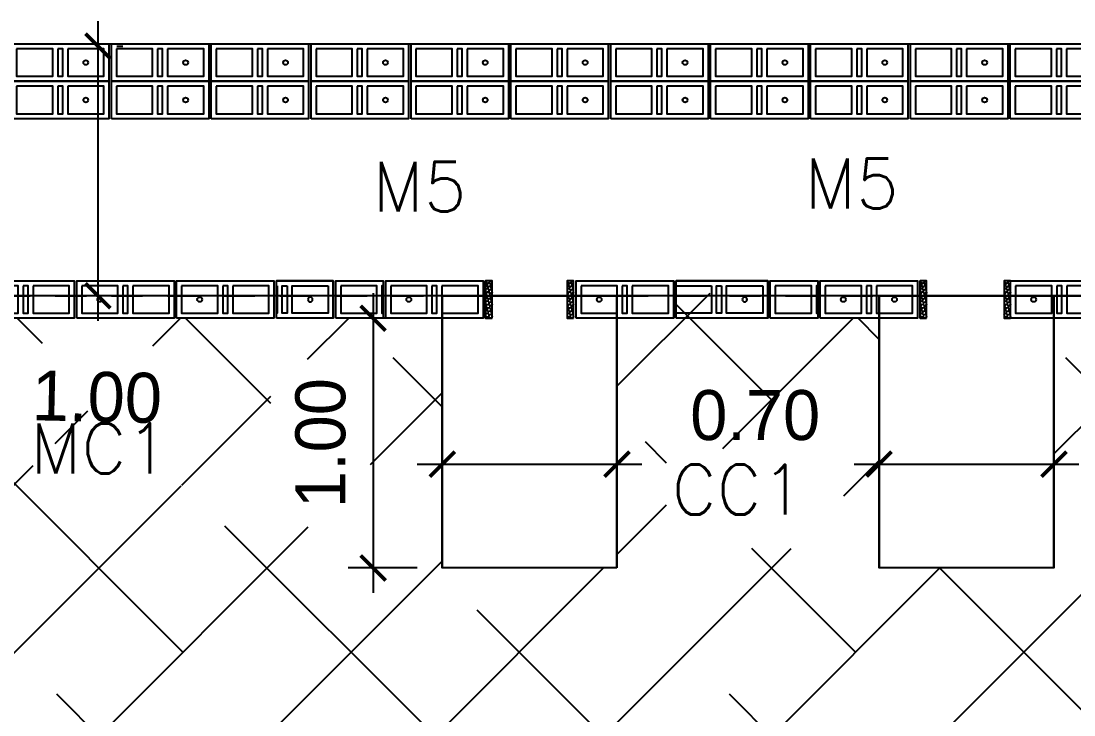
# Model space of a CAD drawing. Header units: metres. Extents: x -33.7 to 12.8, y -17.6 to 9.1.
# Drawn here: x -6.373 to -2.156, y 6.148 to 8.926 of the extents above; entities that cross this region are included whole.
import ezdxf
from ezdxf.enums import TextEntityAlignment as Align
from ezdxf.xclip import XClip

# ---------------------------------------------------------------- set-up
doc = ezdxf.new("R2010")
doc.units = ezdxf.units.M
doc.header["$XCLIPFRAME"] = 2
doc.linetypes.add('HIDDEN', pattern=[0.375, 0.25, -0.125])
for name, color, linetype in [('block 008', 8, 'Continuous'), ('BLOCK251', 1, 'Continuous'), ('CIMIENTO 004', 4, 'Continuous'), ('COTAS', 1, 'Continuous'), ('CUANT-CC1-NETO', 30, 'Continuous'), ('CUANT-MC1-NETO', 1, 'Continuous'), ('hatch', 8, 'Continuous'), ('S-contrapiso 001', 1, 'Continuous'), ('S-cotas 001', 1, 'Continuous'), ('S-text 003', 3, 'Continuous'), ('TEX5', 4, 'Continuous')]:
    doc.layers.add(name, color=color, linetype=linetype)
doc.styles.add('ROMANS', font='romans')
doc.styles.add('ROTULOS', font='GOTHIC.TTF')
doc.dimstyles.new('DIM_100_2', dxfattribs={"dimtxt": 0.2, "dimasz": 0.1, "dimexe": 0.1, "dimexo": 0.1, "dimgap": 0.15, "dimtad": 1, "dimtxsty": 'ROTULOS', "dimblk": 'ARCHTICK', "dimcen": 0.1, "dimdle": 0.1, "dimclrd": 256, "dimclre": 256, "dimclrt": 1, "dimaunit": 1, "dimadec": 3, "dimazin": 3, "dimtfac": 1, "dimtix": 1, "dimtmove": 2, "dimatfit": 0, "dimldrblk": 'FLECHA', "dimfxl": 0.25, "dimtvp": 1, "dimlwd": -1, "dimlwe": -1})

# ---------------------------------------------------------------- blocks, each defined once
blk = doc.blocks.new('*U228')
for points in [[(-0.075, 0.4), (0.075, 0.4), (0.075, 0.01), (-0.075, 0.01)], [(0.055, 0.38), (-0.055, 0.38), (-0.055, 0.235), (0.055, 0.235)], [(0.055, 0.215), (-0.055, 0.215), (-0.055, 0.195), (0.055, 0.195)], [(0.055, 0.175), (-0.055, 0.175), (-0.055, 0.03), (0.055, 0.03)]]:
    blk.add_lwpolyline(points, close=True)
at = {"color": 251}
blk.add_lwpolyline([(-0.075, 0), (0.075, 0)], dxfattribs=at)
at = {"color": 3}
blk.add_circle((0, 0.1025), 0.00953, dxfattribs=at)
blk = doc.blocks.new('*U229')
for points in [[(-0.075, 0.4), (0.075, 0.4), (0.075, 0.01), (-0.075, 0.01)], [(0.055, 0.38), (-0.055, 0.38), (-0.055, 0.235), (0.055, 0.235)], [(0.055, 0.215), (-0.055, 0.215), (-0.055, 0.195), (0.055, 0.195)], [(0.055, 0.175), (-0.055, 0.175), (-0.055, 0.03), (0.055, 0.03)]]:
    blk.add_lwpolyline(points, close=True)
at = {"color": 251}
blk.add_lwpolyline([(-0.075, 0), (0.075, 0)], dxfattribs=at)
at = {"color": 3}
blk.add_circle((0, 0.1025), 0.00953, dxfattribs=at)
blk = doc.blocks.new('*U230')
for points in [[(-0.075, 0.4), (0.075, 0.4), (0.075, 0.01), (-0.075, 0.01)], [(0.055, 0.38), (-0.055, 0.38), (-0.055, 0.235), (0.055, 0.235)], [(0.055, 0.215), (-0.055, 0.215), (-0.055, 0.195), (0.055, 0.195)], [(0.055, 0.175), (-0.055, 0.175), (-0.055, 0.03), (0.055, 0.03)]]:
    blk.add_lwpolyline(points, close=True)
at = {"color": 251}
blk.add_lwpolyline([(-0.075, 0), (0.075, 0)], dxfattribs=at)
at = {"color": 3}
blk.add_circle((0, 0.1025), 0.00953, dxfattribs=at)
blk = doc.blocks.new('*U231')
for points in [[(-0.075, 0.4), (0.075, 0.4), (0.075, 0.01), (-0.075, 0.01)], [(0.055, 0.38), (-0.055, 0.38), (-0.055, 0.235), (0.055, 0.235)], [(0.055, 0.215), (-0.055, 0.215), (-0.055, 0.195), (0.055, 0.195)], [(0.055, 0.175), (-0.055, 0.175), (-0.055, 0.03), (0.055, 0.03)]]:
    blk.add_lwpolyline(points, close=True)
at = {"color": 251}
blk.add_lwpolyline([(-0.075, 0), (0.075, 0)], dxfattribs=at)
at = {"color": 3}
blk.add_circle((0, 0.1025), 0.00953, dxfattribs=at)
blk = doc.blocks.new('*U232')
for points in [[(-0.075, 0.4), (0.075, 0.4), (0.075, 0.01), (-0.075, 0.01)], [(0.055, 0.38), (-0.055, 0.38), (-0.055, 0.235), (0.055, 0.235)], [(0.055, 0.215), (-0.055, 0.215), (-0.055, 0.195), (0.055, 0.195)], [(0.055, 0.175), (-0.055, 0.175), (-0.055, 0.03), (0.055, 0.03)]]:
    blk.add_lwpolyline(points, close=True)
at = {"color": 251}
blk.add_lwpolyline([(-0.075, 0), (0.075, 0)], dxfattribs=at)
at = {"color": 3}
blk.add_circle((0, 0.1025), 0.00953, dxfattribs=at)
blk = doc.blocks.new('*U233')
for points in [[(-0.075, 0.4), (0.075, 0.4), (0.075, 0.01), (-0.075, 0.01)], [(0.055, 0.38), (-0.055, 0.38), (-0.055, 0.235), (0.055, 0.235)], [(0.055, 0.215), (-0.055, 0.215), (-0.055, 0.195), (0.055, 0.195)], [(0.055, 0.175), (-0.055, 0.175), (-0.055, 0.03), (0.055, 0.03)]]:
    blk.add_lwpolyline(points, close=True)
at = {"color": 251}
blk.add_lwpolyline([(-0.075, 0), (0.075, 0)], dxfattribs=at)
at = {"color": 3}
blk.add_circle((0, 0.1025), 0.00953, dxfattribs=at)
blk = doc.blocks.new('*U234')
for points in [[(-0.075, 0.4), (0.075, 0.4), (0.075, 0.01), (-0.075, 0.01)], [(0.055, 0.38), (-0.055, 0.38), (-0.055, 0.235), (0.055, 0.235)], [(0.055, 0.215), (-0.055, 0.215), (-0.055, 0.195), (0.055, 0.195)], [(0.055, 0.175), (-0.055, 0.175), (-0.055, 0.03), (0.055, 0.03)]]:
    blk.add_lwpolyline(points, close=True)
at = {"color": 251}
blk.add_lwpolyline([(-0.075, 0), (0.075, 0)], dxfattribs=at)
at = {"color": 3}
blk.add_circle((0, 0.1025), 0.00953, dxfattribs=at)
blk = doc.blocks.new('*U235')
for points in [[(-0.075, 0.4), (0.075, 0.4), (0.075, 0.01), (-0.075, 0.01)], [(0.055, 0.38), (-0.055, 0.38), (-0.055, 0.235), (0.055, 0.235)], [(0.055, 0.215), (-0.055, 0.215), (-0.055, 0.195), (0.055, 0.195)], [(0.055, 0.175), (-0.055, 0.175), (-0.055, 0.03), (0.055, 0.03)]]:
    blk.add_lwpolyline(points, close=True)
at = {"color": 251}
blk.add_lwpolyline([(-0.075, 0), (0.075, 0)], dxfattribs=at)
at = {"color": 3}
blk.add_circle((0, 0.1025), 0.00953, dxfattribs=at)
blk = doc.blocks.new('*U236')
for points in [[(-0.075, 0.4), (0.075, 0.4), (0.075, 0.01), (-0.075, 0.01)], [(0.055, 0.38), (-0.055, 0.38), (-0.055, 0.235), (0.055, 0.235)], [(0.055, 0.215), (-0.055, 0.215), (-0.055, 0.195), (0.055, 0.195)], [(0.055, 0.175), (-0.055, 0.175), (-0.055, 0.03), (0.055, 0.03)]]:
    blk.add_lwpolyline(points, close=True)
at = {"color": 251}
blk.add_lwpolyline([(-0.075, 0), (0.075, 0)], dxfattribs=at)
at = {"color": 3}
blk.add_circle((0, 0.1025), 0.00953, dxfattribs=at)
blk = doc.blocks.new('*U237')
for points in [[(-0.075, 0.4), (0.075, 0.4), (0.075, 0.01), (-0.075, 0.01)], [(0.055, 0.38), (-0.055, 0.38), (-0.055, 0.235), (0.055, 0.235)], [(0.055, 0.215), (-0.055, 0.215), (-0.055, 0.195), (0.055, 0.195)], [(0.055, 0.175), (-0.055, 0.175), (-0.055, 0.03), (0.055, 0.03)]]:
    blk.add_lwpolyline(points, close=True)
at = {"color": 251}
blk.add_lwpolyline([(-0.075, 0), (0.075, 0)], dxfattribs=at)
at = {"color": 3}
blk.add_circle((0, 0.1025), 0.00953, dxfattribs=at)
blk = doc.blocks.new('*U238')
for points in [[(-0.075, 0.4), (0.075, 0.4), (0.075, 0.01), (-0.075, 0.01)], [(0.055, 0.38), (-0.055, 0.38), (-0.055, 0.235), (0.055, 0.235)], [(0.055, 0.215), (-0.055, 0.215), (-0.055, 0.195), (0.055, 0.195)], [(0.055, 0.175), (-0.055, 0.175), (-0.055, 0.03), (0.055, 0.03)]]:
    blk.add_lwpolyline(points, close=True)
at = {"color": 251}
blk.add_lwpolyline([(-0.075, 0), (0.075, 0)], dxfattribs=at)
at = {"color": 3}
blk.add_circle((0, 0.1025), 0.00953, dxfattribs=at)
blk = doc.blocks.new('*U239')
for points in [[(-0.075, 0.4), (0.075, 0.4), (0.075, 0.01), (-0.075, 0.01)], [(0.055, 0.38), (-0.055, 0.38), (-0.055, 0.235), (0.055, 0.235)], [(0.055, 0.215), (-0.055, 0.215), (-0.055, 0.195), (0.055, 0.195)], [(0.055, 0.175), (-0.055, 0.175), (-0.055, 0.03), (0.055, 0.03)]]:
    blk.add_lwpolyline(points, close=True)
at = {"color": 251}
blk.add_lwpolyline([(-0.075, 0), (0.075, 0)], dxfattribs=at)
at = {"color": 3}
blk.add_circle((0, 0.1025), 0.00953, dxfattribs=at)
blk = doc.blocks.new('*U240')
for points in [[(-0.075, 0.4), (0.075, 0.4), (0.075, 0.01), (-0.075, 0.01)], [(0.055, 0.38), (-0.055, 0.38), (-0.055, 0.235), (0.055, 0.235)], [(0.055, 0.215), (-0.055, 0.215), (-0.055, 0.195), (0.055, 0.195)], [(0.055, 0.175), (-0.055, 0.175), (-0.055, 0.03), (0.055, 0.03)]]:
    blk.add_lwpolyline(points, close=True)
at = {"color": 251}
blk.add_lwpolyline([(-0.075, 0), (0.075, 0)], dxfattribs=at)
at = {"color": 3}
blk.add_circle((0, 0.1025), 0.00953, dxfattribs=at)
blk = doc.blocks.new('*U241')
for points in [[(-0.075, 0.4), (0.075, 0.4), (0.075, 0.01), (-0.075, 0.01)], [(0.055, 0.38), (-0.055, 0.38), (-0.055, 0.235), (0.055, 0.235)], [(0.055, 0.215), (-0.055, 0.215), (-0.055, 0.195), (0.055, 0.195)], [(0.055, 0.175), (-0.055, 0.175), (-0.055, 0.03), (0.055, 0.03)]]:
    blk.add_lwpolyline(points, close=True)
at = {"color": 251}
blk.add_lwpolyline([(-0.075, 0), (0.075, 0)], dxfattribs=at)
at = {"color": 3}
blk.add_circle((0, 0.1025), 0.00953, dxfattribs=at)
blk = doc.blocks.new('*U242')
for points in [[(-0.075, 0.4), (0.075, 0.4), (0.075, 0.01), (-0.075, 0.01)], [(0.055, 0.38), (-0.055, 0.38), (-0.055, 0.235), (0.055, 0.235)], [(0.055, 0.215), (-0.055, 0.215), (-0.055, 0.195), (0.055, 0.195)], [(0.055, 0.175), (-0.055, 0.175), (-0.055, 0.03), (0.055, 0.03)]]:
    blk.add_lwpolyline(points, close=True)
at = {"color": 251}
blk.add_lwpolyline([(-0.075, 0), (0.075, 0)], dxfattribs=at)
at = {"color": 3}
blk.add_circle((0, 0.1025), 0.00953, dxfattribs=at)
blk = doc.blocks.new('*U243')
for points in [[(-0.075, 0.4), (0.075, 0.4), (0.075, 0.01), (-0.075, 0.01)], [(0.055, 0.38), (-0.055, 0.38), (-0.055, 0.235), (0.055, 0.235)], [(0.055, 0.215), (-0.055, 0.215), (-0.055, 0.195), (0.055, 0.195)], [(0.055, 0.175), (-0.055, 0.175), (-0.055, 0.03), (0.055, 0.03)]]:
    blk.add_lwpolyline(points, close=True)
at = {"color": 251}
blk.add_lwpolyline([(-0.075, 0), (0.075, 0)], dxfattribs=at)
at = {"color": 3}
blk.add_circle((0, 0.1025), 0.00953, dxfattribs=at)
blk = doc.blocks.new('*U244')
for points in [[(-0.075, 0.4), (0.075, 0.4), (0.075, 0.01), (-0.075, 0.01)], [(0.055, 0.38), (-0.055, 0.38), (-0.055, 0.235), (0.055, 0.235)], [(0.055, 0.215), (-0.055, 0.215), (-0.055, 0.195), (0.055, 0.195)], [(0.055, 0.175), (-0.055, 0.175), (-0.055, 0.03), (0.055, 0.03)]]:
    blk.add_lwpolyline(points, close=True)
at = {"color": 251}
blk.add_lwpolyline([(-0.075, 0), (0.075, 0)], dxfattribs=at)
at = {"color": 3}
blk.add_circle((0, 0.1025), 0.00953, dxfattribs=at)
blk = doc.blocks.new('*U245')
for points in [[(-0.075, 0.4), (0.075, 0.4), (0.075, 0.01), (-0.075, 0.01)], [(0.055, 0.38), (-0.055, 0.38), (-0.055, 0.235), (0.055, 0.235)], [(0.055, 0.215), (-0.055, 0.215), (-0.055, 0.195), (0.055, 0.195)], [(0.055, 0.175), (-0.055, 0.175), (-0.055, 0.03), (0.055, 0.03)]]:
    blk.add_lwpolyline(points, close=True)
at = {"color": 251}
blk.add_lwpolyline([(-0.075, 0), (0.075, 0)], dxfattribs=at)
at = {"color": 3}
blk.add_circle((0, 0.1025), 0.00953, dxfattribs=at)
blk = doc.blocks.new('*U246')
for points in [[(-0.075, 0.4), (0.075, 0.4), (0.075, 0.01), (-0.075, 0.01)], [(0.055, 0.38), (-0.055, 0.38), (-0.055, 0.235), (0.055, 0.235)], [(0.055, 0.215), (-0.055, 0.215), (-0.055, 0.195), (0.055, 0.195)], [(0.055, 0.175), (-0.055, 0.175), (-0.055, 0.03), (0.055, 0.03)]]:
    blk.add_lwpolyline(points, close=True)
at = {"color": 251}
blk.add_lwpolyline([(-0.075, 0), (0.075, 0)], dxfattribs=at)
at = {"color": 3}
blk.add_circle((0, 0.1025), 0.00953, dxfattribs=at)
blk = doc.blocks.new('*U247')
for points in [[(-0.075, 0.4), (0.075, 0.4), (0.075, 0.01), (-0.075, 0.01)], [(0.055, 0.38), (-0.055, 0.38), (-0.055, 0.235), (0.055, 0.235)], [(0.055, 0.215), (-0.055, 0.215), (-0.055, 0.195), (0.055, 0.195)], [(0.055, 0.175), (-0.055, 0.175), (-0.055, 0.03), (0.055, 0.03)]]:
    blk.add_lwpolyline(points, close=True)
at = {"color": 251}
blk.add_lwpolyline([(-0.075, 0), (0.075, 0)], dxfattribs=at)
at = {"color": 3}
blk.add_circle((0, 0.1025), 0.00953, dxfattribs=at)
blk = doc.blocks.new('*U248')
for points in [[(-0.075, 0.4), (0.075, 0.4), (0.075, 0.01), (-0.075, 0.01)], [(0.055, 0.38), (-0.055, 0.38), (-0.055, 0.235), (0.055, 0.235)], [(0.055, 0.215), (-0.055, 0.215), (-0.055, 0.195), (0.055, 0.195)], [(0.055, 0.175), (-0.055, 0.175), (-0.055, 0.03), (0.055, 0.03)]]:
    blk.add_lwpolyline(points, close=True)
at = {"color": 251}
blk.add_lwpolyline([(-0.075, 0), (0.075, 0)], dxfattribs=at)
at = {"color": 3}
blk.add_circle((0, 0.1025), 0.00953, dxfattribs=at)
blk = doc.blocks.new('*U249')
for points in [[(-0.075, 0.4), (0.075, 0.4), (0.075, 0.01), (-0.075, 0.01)], [(0.055, 0.38), (-0.055, 0.38), (-0.055, 0.235), (0.055, 0.235)], [(0.055, 0.215), (-0.055, 0.215), (-0.055, 0.195), (0.055, 0.195)], [(0.055, 0.175), (-0.055, 0.175), (-0.055, 0.03), (0.055, 0.03)]]:
    blk.add_lwpolyline(points, close=True)
at = {"color": 251}
blk.add_lwpolyline([(-0.075, 0), (0.075, 0)], dxfattribs=at)
at = {"color": 3}
blk.add_circle((0, 0.1025), 0.00953, dxfattribs=at)
blk = doc.blocks.new('*U328')
for points in [[(-0.075, 0.4), (0.075, 0.4), (0.075, 0.01), (-0.075, 0.01)], [(0.055, 0.38), (-0.055, 0.38), (-0.055, 0.235), (0.055, 0.235)], [(0.055, 0.215), (-0.055, 0.215), (-0.055, 0.195), (0.055, 0.195)], [(0.055, 0.175), (-0.055, 0.175), (-0.055, 0.03), (0.055, 0.03)]]:
    blk.add_lwpolyline(points, close=True)
at = {"color": 251}
blk.add_lwpolyline([(-0.075, 0), (0.075, 0)], dxfattribs=at)
at = {"color": 3}
blk.add_circle((0, 0.3075), 0.00953, dxfattribs=at)
blk = doc.blocks.new('*U329')
for points in [[(-0.075, 0.4), (0.075, 0.4), (0.075, 0.01), (-0.075, 0.01)], [(0.055, 0.38), (-0.055, 0.38), (-0.055, 0.235), (0.055, 0.235)], [(0.055, 0.215), (-0.055, 0.215), (-0.055, 0.195), (0.055, 0.195)], [(0.055, 0.175), (-0.055, 0.175), (-0.055, 0.03), (0.055, 0.03)]]:
    blk.add_lwpolyline(points, close=True)
at = {"color": 251}
blk.add_lwpolyline([(-0.075, 0), (0.075, 0)], dxfattribs=at)
at = {"color": 3}
blk.add_circle((0, 0.3075), 0.00953, dxfattribs=at)
blk = doc.blocks.new('*U330')
for points in [[(-0.075, 0.4), (0.075, 0.4), (0.075, 0.01), (-0.075, 0.01)], [(0.055, 0.38), (-0.055, 0.38), (-0.055, 0.235), (0.055, 0.235)], [(0.055, 0.215), (-0.055, 0.215), (-0.055, 0.195), (0.055, 0.195)], [(0.055, 0.175), (-0.055, 0.175), (-0.055, 0.03), (0.055, 0.03)]]:
    blk.add_lwpolyline(points, close=True)
at = {"color": 251}
blk.add_lwpolyline([(-0.075, 0), (0.075, 0)], dxfattribs=at)
at = {"color": 3}
blk.add_circle((0, 0.3075), 0.00953, dxfattribs=at)
blk = doc.blocks.new('*U331')
for points in [[(-0.075, 0.4), (0.075, 0.4), (0.075, 0.01), (-0.075, 0.01)], [(0.055, 0.38), (-0.055, 0.38), (-0.055, 0.235), (0.055, 0.235)], [(0.055, 0.215), (-0.055, 0.215), (-0.055, 0.195), (0.055, 0.195)], [(0.055, 0.175), (-0.055, 0.175), (-0.055, 0.03), (0.055, 0.03)]]:
    blk.add_lwpolyline(points, close=True)
at = {"color": 251}
blk.add_lwpolyline([(-0.075, 0), (0.075, 0)], dxfattribs=at)
at = {"color": 3}
blk.add_circle((0, 0.3075), 0.00953, dxfattribs=at)
blk = doc.blocks.new('*U332')
for points in [[(-0.075, 0.4), (0.075, 0.4), (0.075, 0.21), (-0.075, 0.21)], [(0.055, 0.38), (-0.055, 0.38), (-0.055, 0.235), (0.055, 0.235)]]:
    blk.add_lwpolyline(points, close=True)
blk.add_lwpolyline([(0.055, 0.21), (0.055, 0.215), (-0.055, 0.215), (-0.055, 0.21)])
at = {"color": 251}
blk.add_lwpolyline([(-0.075, 0.2), (0.075, 0.2)], dxfattribs=at)
blk = doc.blocks.new('*U333')
for points in [[(-0.075, 0.4), (0.075, 0.4), (0.075, 0.01), (-0.075, 0.01)], [(0.055, 0.38), (-0.055, 0.38), (-0.055, 0.235), (0.055, 0.235)], [(0.055, 0.215), (-0.055, 0.215), (-0.055, 0.195), (0.055, 0.195)], [(0.055, 0.175), (-0.055, 0.175), (-0.055, 0.03), (0.055, 0.03)]]:
    blk.add_lwpolyline(points, close=True)
at = {"color": 3}
blk.add_circle((0, 0.3075), 0.00953, dxfattribs=at)
blk = doc.blocks.new('*U334')
for points in [[(-0.075, 0.4), (0.075, 0.4), (0.075, 0.01), (-0.075, 0.01)], [(0.055, 0.38), (-0.055, 0.38), (-0.055, 0.235), (0.055, 0.235)], [(0.055, 0.215), (-0.055, 0.215), (-0.055, 0.195), (0.055, 0.195)], [(0.055, 0.175), (-0.055, 0.175), (-0.055, 0.03), (0.055, 0.03)]]:
    blk.add_lwpolyline(points, close=True)
at = {"color": 251}
blk.add_lwpolyline([(-0.075, 0), (0.075, 0)], dxfattribs=at)
at = {"color": 3}
blk.add_circle((0, 0.3075), 0.00953, dxfattribs=at)
blk = doc.blocks.new('*U335')
for points in [[(-0.075, 0.4), (0.075, 0.4), (0.075, 0.01), (-0.075, 0.01)], [(0.055, 0.38), (-0.055, 0.38), (-0.055, 0.235), (0.055, 0.235)], [(0.055, 0.215), (-0.055, 0.215), (-0.055, 0.195), (0.055, 0.195)], [(0.055, 0.175), (-0.055, 0.175), (-0.055, 0.03), (0.055, 0.03)]]:
    blk.add_lwpolyline(points, close=True)
at = {"color": 251}
blk.add_lwpolyline([(-0.075, 0), (0.075, 0)], dxfattribs=at)
at = {"color": 3}
for centre in [(0, 0.3075), (0, 0.1025)]:
    blk.add_circle(centre, 0.00953, dxfattribs=at)
blk = doc.blocks.new('*U336')
for points in [[(-0.075, 0.4), (0.075, 0.4), (0.075, 0.21), (-0.075, 0.21)], [(0.055, 0.38), (-0.055, 0.38), (-0.055, 0.235), (0.055, 0.235)]]:
    blk.add_lwpolyline(points, close=True)
blk.add_lwpolyline([(0.055, 0.21), (0.055, 0.215), (-0.055, 0.215), (-0.055, 0.21)])
at = {"color": 251}
blk.add_lwpolyline([(-0.075, 0.2), (0.075, 0.2)], dxfattribs=at)
blk = doc.blocks.new('*U337')
for points in [[(-0.075, 0.4), (0.075, 0.4), (0.075, 0.01), (-0.075, 0.01)], [(0.055, 0.38), (-0.055, 0.38), (-0.055, 0.235), (0.055, 0.235)], [(0.055, 0.215), (-0.055, 0.215), (-0.055, 0.195), (0.055, 0.195)], [(0.055, 0.175), (-0.055, 0.175), (-0.055, 0.03), (0.055, 0.03)]]:
    blk.add_lwpolyline(points, close=True)
at = {"color": 3}
blk.add_circle((0, 0.3075), 0.00953, dxfattribs=at)
blk = doc.blocks.new('*U338')
for points in [[(-0.075, 0.4), (0.075, 0.4), (0.075, 0.01), (-0.075, 0.01)], [(0.055, 0.38), (-0.055, 0.38), (-0.055, 0.235), (0.055, 0.235)], [(0.055, 0.215), (-0.055, 0.215), (-0.055, 0.195), (0.055, 0.195)], [(0.055, 0.175), (-0.055, 0.175), (-0.055, 0.03), (0.055, 0.03)]]:
    blk.add_lwpolyline(points, close=True)
at = {"color": 251}
blk.add_lwpolyline([(-0.075, 0), (0.075, 0)], dxfattribs=at)
at = {"color": 3}
blk.add_circle((0, 0.3075), 0.00953, dxfattribs=at)
blk = doc.blocks.new('_ArchTick')
at = {"color": 0, "linetype": 'ByBlock', "lineweight": -2, "const_width": 0.15}
blk.add_lwpolyline([(-0.5, -0.5), (0.5, 0.5)], dxfattribs=at)
blk = doc.blocks.new('*D415')
at = {"layer": 'Defpoints', "color": 0, "transparency": 16777216}
for p in [(-6.0887, 8.8264), (-6.0647, 7.8264), (-6.0647, 7.8264)]:
    blk.add_point(p, dxfattribs=at)
at = {"layer": 'S-cotas 001', "transparency": 16777216}
for p, q in [((-6.0647, 8.9264), (-6.0647, 7.7264)), ((-5.9887, 8.8264), (-5.9647, 8.8264)), ((-5.9647, 7.8264), (-5.9647, 7.8264))]:
    blk.add_line(p, q, dxfattribs=at)
at = {"layer": 'S-cotas 001', "linetype": 'ByBlock', "transparency": 16777216, "xscale": 0.1, "yscale": 0.1, "zscale": 0.1}
for p, rotation in [((-6.0647, 8.8264), 90), ((-6.0647, 7.8264), 270)]:
    blk.add_blockref('_ArchTick', p, dxfattribs=dict(at, rotation=rotation))
at = {"layer": 'S-cotas 001', "color": 1, "transparency": 16777216, "insert": (-6.0686, 7.4206), "char_height": 0.2, "attachment_point": 5, "rotation": 358.7095, "style": 'ROTULOS'}
blk.add_mtext('\\A1;1.00', dxfattribs=at)
blk = doc.blocks.new('FLECHA')
h = blk.add_hatch(color=256)
edge = h.paths.add_edge_path()
edge.add_line((-0.76, -0.716), (-0.346, 0))
edge.add_line((-0.346, 0), (-0.76, 0.716))
edge.add_arc((-0.63, 0.791), 0.15, 30, 210, ccw=False)
edge.add_line((-0.5, 0.866), (0, 0))
edge.add_line((0, 0), (-0.5, -0.866))
edge.add_arc((-0.63, -0.791), 0.15, 150, 330, ccw=False)
blk.add_line((-0.346, 0), (-1.83, 0))
blk.add_lwpolyline([(-0.76, -0.716), (-0.346, 0), (-0.76, 0.716, -1), (-0.5, 0.866), (0, 0), (-0.5, -0.866, -1)], format="xyb", close=True)
blk = doc.blocks.new('*D418')
at = {"layer": 'COTAS', "transparency": 16777216}
for p, q in [((-3.036, 7.1519), (-2.136, 7.1519)), ((-2.936, 7.0519), (-2.936, 7.0519)), ((-2.236, 7.0519), (-2.236, 7.0519))]:
    blk.add_line(p, q, dxfattribs=at)
at = {"layer": 'Defpoints', "color": 0, "transparency": 16777216}
for p in [(-2.936, 7.1519), (-2.236, 7.1519), (-2.236, 7.1519)]:
    blk.add_point(p, dxfattribs=at)
at = {"layer": 'COTAS', "linetype": 'ByBlock', "transparency": 16777216, "xscale": 0.1, "yscale": 0.1, "zscale": 0.1, "rotation": 180}
blk.add_blockref('_ArchTick', (-2.936, 7.1519), dxfattribs=at)
at = {"layer": 'COTAS', "linetype": 'ByBlock', "transparency": 16777216, "xscale": 0.1, "yscale": 0.1, "zscale": 0.1}
blk.add_blockref('_ArchTick', (-2.236, 7.1519), dxfattribs=at)
at = {"layer": 'COTAS', "color": 1, "transparency": 16777216, "insert": (-1.8047, 7.347), "char_height": 0.2, "attachment_point": 5, "style": 'ROTULOS'}
blk.add_mtext('\\A1;0.70', dxfattribs=at)
blk = doc.blocks.new('*D419')
at = {"layer": 'COTAS', "transparency": 16777216}
for p, q in [((-4.786, 7.1519), (-3.886, 7.1519)), ((-4.686, 7.0519), (-4.686, 7.0519)), ((-3.986, 7.0519), (-3.986, 7.0519))]:
    blk.add_line(p, q, dxfattribs=at)
at = {"layer": 'Defpoints', "color": 0, "transparency": 16777216}
for p in [(-4.686, 7.1519), (-3.986, 7.1519), (-3.986, 7.1519)]:
    blk.add_point(p, dxfattribs=at)
at = {"layer": 'COTAS', "linetype": 'ByBlock', "transparency": 16777216, "xscale": 0.1, "yscale": 0.1, "zscale": 0.1, "rotation": 180}
blk.add_blockref('_ArchTick', (-4.686, 7.1519), dxfattribs=at)
at = {"layer": 'COTAS', "linetype": 'ByBlock', "transparency": 16777216, "xscale": 0.1, "yscale": 0.1, "zscale": 0.1}
blk.add_blockref('_ArchTick', (-3.986, 7.1519), dxfattribs=at)
at = {"layer": 'COTAS', "color": 1, "transparency": 16777216, "insert": (-3.4325, 7.347), "char_height": 0.2, "attachment_point": 5, "style": 'ROTULOS'}
blk.add_mtext('\\A1;0.70', dxfattribs=at)
blk = doc.blocks.new('*D449')
at = {"layer": 'COTAS', "transparency": 16777216}
for p, q in [((-4.9627, 7.8363), (-4.9627, 6.6363)), ((-4.787, 7.7363), (-5.0627, 7.7363)), ((-4.786, 6.7363), (-5.0627, 6.7363))]:
    blk.add_line(p, q, dxfattribs=at)
at = {"layer": 'Defpoints', "color": 0, "transparency": 16777216}
for p in [(-4.687, 7.7363), (-4.9627, 6.7363), (-4.686, 6.7363)]:
    blk.add_point(p, dxfattribs=at)
at = {"layer": 'COTAS', "transparency": 16777216, "xscale": 0.1, "yscale": 0.1, "zscale": 0.1}
for p, rotation in [((-4.9627, 7.7363), 90), ((-4.9627, 6.7363), 270)]:
    blk.add_blockref('_ArchTick', p, dxfattribs=dict(at, rotation=rotation))
at = {"layer": 'COTAS', "color": 1, "transparency": 16777216, "insert": (-5.1728, 7.2363), "char_height": 0.2, "attachment_point": 5, "rotation": 90, "style": 'ROTULOS'}
blk.add_mtext('\\A1;1.00', dxfattribs=at)

msp = doc.modelspace()

# ---------------------------------------------------------------- hatches: boundary and pattern name
at = {"layer": 'hatch'}
h = msp.add_hatch(dxfattribs=at)
h.set_pattern_fill('HONEY', color=256, scale=0.0025, angle=193.8615)
h.set_pattern_definition([(193.86149112, (2286.7821425, 3986.838941), (-0.009912652092, -0.009526334386), [0.0079375, -0.015875]), (313.86149112, (2286.7821425, 3986.838941), (0.013206373629, -0.003821441338), [0.0079375, -0.015875]), (253.86149112, (2286.7821425, 3986.838941), (0.003293721537, -0.013347775724), [-0.015875, 0.0079375])])
h.paths.add_polyline_path([(-4.486, 7.7363), (-4.4859, 7.8863), (-4.512, 7.8863), (-4.5122, 7.7363)])
h = msp.add_hatch(dxfattribs=at)
h.set_pattern_fill('HONEY', color=256, scale=0.0025, angle=193.8615)
h.set_pattern_definition([(193.86149112, (2287.10831, 3986.838914), (-0.009912652092, -0.009526334386), [0.0079375, -0.015875]), (313.86149112, (2287.10831, 3986.838914), (0.013206373629, -0.003821441338), [0.0079375, -0.015875]), (253.86149112, (2287.10831, 3986.838914), (0.003293721537, -0.013347775724), [-0.015875, 0.0079375])])
h.paths.add_polyline_path([(-4.1598, 7.7362), (-4.1597, 7.8863), (-4.1859, 7.8862), (-4.186, 7.7363)])
h = msp.add_hatch(dxfattribs=at)
h.set_pattern_fill('HONEY', color=256, scale=0.0025, angle=193.8615)
h.set_pattern_definition([(193.86149112, (2288.5221425, 3986.838941), (-0.009912652092, -0.009526334386), [0.0079375, -0.015875]), (313.86149112, (2288.5221425, 3986.838941), (0.013206373629, -0.003821441338), [0.0079375, -0.015875]), (253.86149112, (2288.5221425, 3986.838941), (0.003293721537, -0.013347775724), [-0.015875, 0.0079375])])
h.paths.add_polyline_path([(-2.746, 7.7363), (-2.7459, 7.8863), (-2.772, 7.8863), (-2.7722, 7.7363)])
h = msp.add_hatch(dxfattribs=at)
h.set_pattern_fill('HONEY', color=256, scale=0.0025, angle=193.8615)
h.set_pattern_definition([(193.86149112, (2288.85831, 3986.838914), (-0.009912652092, -0.009526334386), [0.0079375, -0.015875]), (313.86149112, (2288.85831, 3986.838914), (0.013206373629, -0.003821441338), [0.0079375, -0.015875]), (253.86149112, (2288.85831, 3986.838914), (0.003293721537, -0.013347775724), [-0.015875, 0.0079375])])
h.paths.add_polyline_path([(-2.4098, 7.7362), (-2.4097, 7.8863), (-2.4359, 7.8862), (-2.436, 7.7363)])
at = {"layer": 'S-contrapiso 001'}
h = msp.add_hatch(dxfattribs=at)
h.set_pattern_fill('ANSI38', color=256, scale=0.15)
h.paths.add_polyline_path([(-4.6593, 0.8334), (-8.386, 0.8334), (-8.386, -0.2387), (-4.6593, -0.2387)])
h.paths.add_polyline_path([(-5.3507, 0.0369), (-4.7173, 0.0369), (-4.7173, -0.2631), (-5.3507, -0.2631)])
h.paths.add_polyline_path([(-8.1834, 0.8535), (-7.731, 0.8535), (-7.731, 0.5535), (-8.1834, 0.5535)])
h.paths.add_polyline_path([(-9.586, 0.8334), (-9.586, -0.2387), (-8.386, -0.2387), (-8.386, 0.8334)])
h.paths.add_polyline_path([(-8.386, 6.3702), (-8.386, 1.5334), (-4.6593, 1.5334), (-4.6593, 3.3291), (-2.586, 3.3291), (-2.586, 6.3702)])
h.paths.add_polyline_path([(-11.086, 6.3702), (-11.086, 2.9834), (-9.586, 2.9834), (-9.586, 1.5334), (-8.386, 1.5334), (-8.386, 6.3702)])
h.paths.add_polyline_path([(-9.5393, 1.8241), (-8.9155, 1.8241), (-8.9155, 1.5241), (-9.5393, 1.5241)])
h.paths.add_polyline_path([(-8.386, 6.3702), (-8.386, 7.7363), (-8.8848, 7.7363), (-9.2848, 7.7363), (-9.6848, 7.7363), (-10.0848, 7.7363), (-10.4848, 7.7363), (-10.611, 7.7363), (-10.8848, 7.7362), (-11.086, 7.7362), (-11.086, 6.3702)])
h.paths.add_polyline_path([(-3.182, 7.8863), (-3.182, 7.8663), (-3.182, 7.8364), (-3.182, 7.7563), (-3.182, 7.7363), (-3.372, 7.7363), (-3.372, 7.8364), (-3.7597, 7.8364), (-3.7597, 7.7363), (-3.986, 7.7363), (-3.986, 6.7363), (-4.686, 6.7363), (-4.686, 7.7363), (-4.9222, 7.7363), (-5.1122, 7.7363), (-5.3598, 7.7363), (-5.7598, 7.7363), (-6.1598, 7.7363), (-6.5598, 7.7363), (-6.9598, 7.7363), (-7.3598, 7.7363), (-7.586, 7.7362), (-7.586, 6.7363), (-8.286, 6.7363), (-8.286, 7.7363), (-8.386, 7.7363), (-8.386, 6.3702), (-2.586, 6.3702), (-2.586, 6.7363), (-2.936, 6.7363), (-2.936, 7.7363), (-3.172, 7.7363), (-3.172, 7.8364), (-3.172, 7.8863)], is_closed=False)
h.paths.add_polyline_path([(-2.586, 3.3291), (1.439, 3.3291), (1.439, 4.9451), (-2.011, 4.9451), (-2.011, 6.3702), (-2.586, 6.3702)])
h.paths.add_polyline_path([(-2.011, 7.7363), (-2.236, 7.7363), (-2.236, 6.7363), (-2.586, 6.7363), (-2.586, 6.3702), (-2.011, 6.3702)])
h.paths.add_polyline_path([(4.6574, 4.9302), (3.9462, 5.2268), (4.0571, 5.4926), (2.139, 6.2926), (2.139, 1.5084), (3.2303, 1.5084)])
h.paths.add_polyline_path([(10.1144, 2.8169), (9.7724, 2.9595), (9.9071, 3.2826), (6.4461, 4.726), (6.2536, 4.2645), (5.3035, 4.6608), (3.9158, 1.3334), (9.4957, 1.3334), (9.7777, 2.0095)])
h.paths.add_polyline_path([(8.7205, 1.6505), (9.3407, 1.3935), (9.1876, 1.024), (8.5673, 1.281)])
h.paths.add_polyline_path([(9.4957, 1.3334), (3.9158, 1.3334), (3.6968, 0.8084), (2.139, 0.8084), (2.139, -2.6637), (7.8287, -2.6637)])
h.paths.add_polyline_path([(7.0302, -2.4025), (7.6504, -2.6595), (7.4973, -3.029), (6.877, -2.772)])
h.paths.add_polyline_path([(8.6568, 1.3446), (9.1961, 1.0926), (9.0691, 0.8208), (8.5298, 1.0728)])
h.paths.add_polyline_path([(7.453, -3.5646), (7.8287, -2.6637), (2.139, -2.6637), (2.139, -3.1747), (3.0741, -3.5646)])
h.paths.add_polyline_path([(3.0741, -3.5646), (6.4622, -4.9777), (6.5969, -4.6546), (6.9389, -4.7973), (7.453, -3.5646)])
h.paths.add_polyline_path([(-5.3882, -2.6637), (-5.3882, -0.9387), (-8.0538, -0.9387), (-8.0538, -2.6637)])
h.paths.add_polyline_path([(-6.0368, -2.5157), (-5.5845, -2.5157), (-5.5845, -2.8157), (-6.0368, -2.8157)])
h.paths.add_polyline_path([(-11.386, -3.8953), (-11.386, -2.6637), (-11.386, -0.3166), (-12.886, -0.3166), (-12.886, 0.5401), (-15.8572, -0.7944), (-17.5814, -3.3881), (-14.0719, -5.7717), (-13.5557, -4.9952), (-12.557, -5.6591)])
h.paths.add_polyline_path([(-15.8572, -0.7944), (-17.6054, -1.5796), (-17.4593, -1.6767), (-18.2811, -2.9129), (-17.5814, -3.3881)])
h.paths.add_polyline_path([(-12.886, 1.3334), (-12.886, 2.4194), (-15.3829, 4.7202), (-17.9279, 4.7202), (-20.7334, 0.4997), (-17.9006, -1.3833), (-15.5456, -0.3256), (-14.4428, 1.3334)])
h.paths.add_polyline_path([(-11.786, 2.9834), (-12.886, 2.9834), (-12.886, 2.8274), (-15.36, 5.107), (-15.36, 5.5139), (-11.786, 5.5139), (-11.786, 2.9834)])
h.paths.add_polyline_path([(-23.2556, 0.1331), (-23.1743, 0.079), (-22.2323, 1.4961), (-20.9832, 0.6658), (-18.2881, 4.7202), (-18.66, 4.7202), (-18.66, 7.0363)])
h.paths.add_polyline_path([(-15.36, 7.0363), (-15.36, 6.3702), (-11.786, 6.3702), (-11.786, 7.0363)])
h.paths.add_polyline_path([(-14.9493, 6.5059), (-14.4969, 6.5059), (-14.4969, 6.2059), (-14.9493, 6.2059)])
h.paths.add_polyline_path([(-13.402, 7.054), (-12.7307, 7.0389), (-12.7397, 6.639), (-13.411, 6.6541)])
h.paths.add_polyline_path([(-11.736, 6.2139), (-11.736, 6.3702), (-15.36, 6.3702), (-15.36, 6.2139)])
h.paths.add_polyline_path([(-22.706, -7.3169), (-22.4748, -6.3262), (-20.6318, -6.7465), (-19.9949, -3.9537), (-22.5603, -2.2485), (-24.2496, -4.7898), (-23.3334, -5.3988), (-24.0254, -6.4398)])
h.paths.add_polyline_path([(-25.7636, -7.053), (-25.6242, -7.0875), (-25.9129, -8.2523), (-23.5743, -8.8319), (-23.4877, -8.4824), (-23.4397, -8.2471), (-23.8182, -8.1533), (-24.2016, -8.0582), (-24.5899, -7.962), (-24.9781, -7.8658), (-25.3664, -7.7696), (-25.7449, -7.6757), (-25.7088, -7.5301), (-25.3206, -7.6264), (-24.9323, -7.7226), (-24.5441, -7.8188), (-24.1558, -7.9151), (-23.7821, -8.0077), (-23.3939, -8.1039), (-23.2483, -8.14), (-23.3445, -8.5282), (-23.4287, -8.868), (-23.0877, -8.9525), (-22.706, -7.3169), (-24.0254, -6.4398), (-24.7173, -7.4808), (-25.6392, -6.868)])
h.paths.add_polyline_path([(-19.3284, -9.3819), (-18.7609, -9.7591), (-16.3508, -6.1334), (-13.937, -7.7379), (-13.7738, -7.492), (-14.7736, -6.8274), (-14.238, -6.0216), (-17.7475, -3.638), (-19.9216, -6.9085), (-18.797, -7.165)])
h.paths.add_polyline_path([(-19.7546, -10.8089), (-19.5492, -10.945), (-18.927, -10.009), (-19.4029, -9.6926), (-19.6751, -10.8286)])
h.paths.add_polyline_path([(-18.6973, -16.0499), (-18.2664, -14.311), (-20.7079, -12.6881), (-19.7152, -11.1948), (-20.6224, -10.5938), (-20.8884, -10.5278), (-21.2767, -10.4316), (-21.6649, -10.3354), (-22.0532, -10.2391), (-22.124, -10.2216), (-24.9656, -14.4963)])
h.paths.add_polyline_path([(-24.9656, -14.4963), (-22.124, -10.2216), (-22.4414, -10.1429), (-22.8297, -10.0467), (-23.218, -9.9505), (-23.6062, -9.8542), (-23.9945, -9.758), (-24.3827, -9.6618), (-24.771, -9.5655), (-25.1592, -9.4693), (-25.5475, -9.3731), (-25.9357, -9.2769), (-26.1534, -9.2229), (-26.324, -9.1806), (-26.7122, -9.0844), (-27.1005, -8.9882), (-27.2036, -8.9626), (-30.0452, -13.2373), (-25.6764, -14.3201)])
h.paths.add_polyline_path([(-22.1972, -9.4099), (-21.5063, -9.5712), (-21.5972, -9.9607), (-22.2881, -9.7994)])
h.paths.add_polyline_path([(-27.2036, -8.9626), (-27.4887, -8.8919), (-27.877, -8.7957), (-28.2652, -8.6995), (-28.2888, -8.6936), (-28.6535, -8.6032), (-29.032, -8.5094), (-29.1026, -8.4919), (-31.9442, -12.7666), (-30.0452, -13.2373)])
h.paths.add_polyline_path([(-29.6289, -8.3615), (-29.6974, -8.3445), (-29.733, -8.3357), (-30.0423, -8.259), (-33.4182, -12.4013), (-31.9442, -12.7666), (-29.1026, -8.4919), (-29.2503, -8.4553)])
h.paths.add_polyline_path([(-27.3143, -6.1019), (-26.9261, -6.1982), (-26.5378, -6.2944), (-26.4809, -6.3085), (-26.7993, -6.0969), (-26.1073, -5.0559), (-26.5251, -4.7781), (-27.3934, -6.0824), (-27.3241, -6.0995)], is_closed=False)
h.paths.add_polyline_path([(-26.1838, -6.5367), (-26.1924, -6.5713), (-26.338, -6.5352), (-26.3294, -6.5006), (-26.5836, -6.4376), (-26.9719, -6.3414), (-27.3601, -6.2451), (-27.4817, -6.215), (-27.7172, -6.5687), (-26.0735, -6.9761), (-25.889, -6.702), (-26.1102, -6.5549)])
h.paths.add_polyline_path([(-27.7888, -6.6763), (-28.4237, -7.6299), (-28.0482, -7.723)])
h.paths.add_polyline_path([(-23.1743, 0.079), (-23.2556, 0.1331), (-26.5251, -4.7781), (-26.1073, -5.0559), (-25.4153, -4.0149), (-24.4994, -4.6237), (-22.8101, -2.0824), (-24.0592, -1.2521)])
h.paths.add_polyline_path([(-14.4428, 1.3334), (-15.5456, -0.3256), (-12.886, 0.8689), (-12.886, 1.3334)])
h.paths.add_polyline_path([(-11.0382, -0.4636), (-11.0382, -0.3166), (-11.386, -0.3166), (-11.386, -2.6637), (-11.3538, -2.6637), (-11.3538, -0.4636)])
h.paths.add_polyline_path([(-19.9216, -6.9085), (-17.7475, -3.638), (-18.4471, -3.1628), (-19.2861, -4.4249), (-19.7277, -4.1314), (-20.3393, -6.8132)])
h.paths.add_polyline_path([(2.1518, -2.8988), (2.7756, -2.8988), (2.7756, -3.1988), (2.1518, -3.1988)])
h.paths.add_polyline_path([(-20.7446, -3.7304), (-20.0476, -3.8632), (-20.1225, -4.2561), (-20.8195, -4.1233)])
h.paths.add_polyline_path([(-25.755, -7.6631), (-25.1515, -7.8209), (-25.2273, -8.1111), (-25.8309, -7.9534)])
h.paths.add_polyline_path([(-19.2987, -9.1554), (-19.0535, -8.8097), (-18.8088, -8.9833), (-19.054, -9.329)])
h.paths.add_polyline_path([(-20.9886, -10.5251), (-20.5588, -10.6317), (-20.631, -10.9229), (-21.0608, -10.8163)])
h.paths.add_polyline_path([(-25.441, -14.4093), (-25.2795, -13.7576), (-24.8912, -13.8538), (-25.0527, -14.5055)])
h.paths.add_polyline_path([(-25.6505, -14.3528), (-25.5225, -13.7715), (-25.2295, -13.8361), (-25.3575, -14.4174)])
h.paths.add_polyline_path([(-19.8576, -6.0936), (-19.4643, -5.503), (-19.1314, -5.7247), (-19.5246, -6.3153)])
h.paths.add_polyline_path([(-2.011, 6.6254), (-2.0963, 6.6254), (-2.0963, 6.9254), (-2.011, 6.9254)], flags=16)
h.paths.add_polyline_path([(-2.011, 6.8147), (-2.1595, 6.8147), (-2.1595, 7.2147), (-2.011, 7.2147)], flags=16)
h.paths.add_polyline_path([(-7.1504, 0.8049), (-6.441, 0.789), (-6.45, 0.3891), (-7.1594, 0.4051)], flags=16)
h.paths.add_polyline_path([(-7.1232, 0.4867), (-6.547, 0.4867), (-6.547, 0.1867), (-7.1232, 0.1867)], flags=16)
h.paths.add_polyline_path([(-6.0487, -0.1365), (-6.0487, 0.5635), (-5.6487, 0.5635), (-5.6487, -0.1365)], flags=16)
h.paths.add_polyline_path([(-11.0246, 6.0206), (-10.3913, 6.0206), (-10.3913, 5.7206), (-11.0246, 5.7206)], flags=16)
h.paths.add_polyline_path([(-10.7401, 4.2263), (-10.1639, 4.2263), (-10.1639, 3.9263), (-10.7401, 3.9263)], flags=16)
h.paths.add_polyline_path([(-10.8373, 4.5734), (-10.1277, 4.5734), (-10.1277, 4.1734), (-10.8373, 4.1734)], flags=16)
h.paths.add_polyline_path([(-8.9728, 6.9005), (-8.9728, 7.572), (-8.5728, 7.572), (-8.5728, 6.9005)], flags=16)
h.paths.add_polyline_path([(-10.0971, 7.638), (-9.4258, 7.6229), (-9.4348, 7.223), (-10.1061, 7.2381)], flags=16)
h.paths.add_polyline_path([(-10.0218, 7.3154), (-9.4265, 7.3154), (-9.4265, 7.0154), (-10.0218, 7.0154)], flags=16)
h.paths.add_polyline_path([(-10.8373, 7.0355), (-10.1277, 7.0355), (-10.1277, 6.6355), (-10.8373, 6.6355)], flags=16)
h.paths.add_polyline_path([(-10.7401, 6.6884), (-10.1639, 6.6884), (-10.1639, 6.3884), (-10.7401, 6.3884)], flags=16)
h.paths.add_polyline_path([(-5.3728, 6.9005), (-5.3728, 7.572), (-4.9728, 7.572), (-4.9728, 6.9005)], flags=16)
h.paths.add_polyline_path([(-6.3245, 7.3651), (-5.7292, 7.3651), (-5.7292, 7.0651), (-6.3245, 7.0651)], flags=16)
h.paths.add_polyline_path([(-6.3998, 7.638), (-5.7285, 7.6229), (-5.7375, 7.223), (-6.4088, 7.2381)], flags=16)
h.paths.add_polyline_path([(-3.7873, 7.2147), (-3.0777, 7.2147), (-3.0777, 6.8147), (-3.7873, 6.8147)], flags=16)
h.paths.add_polyline_path([(-7.2901, 6.8676), (-6.7139, 6.8676), (-6.7139, 6.5676), (-7.2901, 6.5676)], flags=16)
h.paths.add_polyline_path([(-7.3873, 7.2147), (-6.6777, 7.2147), (-6.6777, 6.8147), (-7.3873, 6.8147)], flags=16)
h.paths.add_polyline_path([(-1.8399, 4.034), (-1.1304, 4.034), (-1.1304, 3.634), (-1.8399, 3.634)], flags=16)
h.paths.add_polyline_path([(0.4157, 4.2451), (0.9919, 4.2451), (0.9919, 3.9451), (0.4157, 3.9451)], flags=16)
h.paths.add_polyline_path([(0.3231, 4.5921), (1.0326, 4.5921), (1.0326, 4.1921), (0.3231, 4.1921)], flags=16)
h.paths.add_polyline_path([(3.3137, 4.5875), (3.9633, 4.302), (3.8023, 3.9358), (3.1528, 4.2213)], flags=16)
h.paths.add_polyline_path([(3.2297, 4.2453), (3.7572, 4.0135), (3.6365, 3.7389), (3.109, 3.9707)], flags=16)
h.paths.add_polyline_path([(2.1466, -0.3731), (2.7704, -0.3731), (2.7704, -0.6731), (2.1466, -0.6731)], flags=16)
h.paths.add_polyline_path([(3.1299, 0.6767), (3.7728, 0.6767), (3.7728, 0.3767), (3.1299, 0.3767)], flags=16)
h.paths.add_polyline_path([(6.9665, -2.7084), (7.5058, -2.9604), (7.3788, -3.2322), (6.8395, -2.9801)], flags=16)
h.paths.add_polyline_path([(-7.9718, -0.9672), (-7.2625, -0.9832), (-7.2715, -1.3831), (-7.9809, -1.3671)], flags=16)
h.paths.add_polyline_path([(-7.9447, -1.2855), (-7.3685, -1.2855), (-7.3685, -1.5855), (-7.9447, -1.5855)], flags=16)
h.paths.add_polyline_path([(-16.0534, -4.1835), (-15.8082, -3.8378), (-15.5635, -4.0114), (-15.8087, -4.3571)], flags=16)
h.paths.add_polyline_path([(-15.882, -4.4089), (-15.4893, -3.818), (-15.1561, -4.0394), (-15.5489, -4.6303)], flags=16)
h.paths.add_polyline_path([(-15.4944, -0.66), (-15.1916, -1.3017), (-15.5533, -1.4724), (-15.8562, -0.8307)], flags=16)
h.paths.add_polyline_path([(-15.1916, -0.7068), (-14.9795, -1.0737), (-15.2392, -1.2238), (-15.4513, -0.8569)], flags=16)
h.paths.add_polyline_path([(-12.4951, -4.0567), (-11.9374, -4.4306), (-12.1602, -4.7628), (-12.7178, -4.3889)], flags=16)
h.paths.add_polyline_path([(-12.6176, -4.3441), (-12.1384, -4.6972), (-12.3163, -4.9387), (-12.7955, -4.5856)], flags=16)
h.paths.add_polyline_path([(-18.1856, -2.8372), (-17.7928, -2.2463), (-17.4597, -2.4677), (-17.8524, -3.0586)], flags=16)
h.paths.add_polyline_path([(-19.6813, 0.7981), (-19.0904, 0.4053), (-19.3118, 0.0722), (-19.9027, 0.465)], flags=16)
h.paths.add_polyline_path([(-15.0925, 3.5852), (-14.7506, 3.8357), (-14.5733, 3.5937), (-14.9152, 3.3432)], flags=16)
h.paths.add_polyline_path([(-19.1626, 2.6531), (-18.5717, 2.2604), (-18.7931, 1.9272), (-19.384, 2.32)], flags=16)
h.paths.add_polyline_path([(-18.8699, 2.7271), (-18.5287, 2.4757), (-18.7067, 2.2342), (-19.0479, 2.4856)], flags=16)
h.paths.add_polyline_path([(-15.0544, 3.2966), (-14.5142, 3.7567), (-14.2549, 3.4521), (-14.795, 2.9921)], flags=16)
h.paths.add_polyline_path([(-15.3473, 5.5061), (-14.7235, 5.5061), (-14.7235, 5.2061), (-15.3473, 5.2061)], flags=16)
h.paths.add_polyline_path([(-13.6656, 5.4855), (-12.9562, 5.4695), (-12.9653, 5.0696), (-13.6746, 5.0856)], flags=16)
h.paths.add_polyline_path([(-13.6384, 5.1672), (-13.0622, 5.1672), (-13.0622, 4.8672), (-13.6384, 4.8672)], flags=16)
h.paths.add_polyline_path([(-20.9408, 3.2934), (-20.4616, 2.9403), (-20.6396, 2.6988), (-21.1188, 3.0519)], flags=16)
h.paths.add_polyline_path([(-20.8113, 3.603), (-20.2521, 3.2313), (-20.4736, 2.8982), (-21.0327, 3.2699)], flags=16)
h.paths.add_polyline_path([(-13.3383, 6.7373), (-12.7431, 6.7373), (-12.7431, 6.4373), (-13.3383, 6.4373)], flags=16)
h.paths.add_polyline_path([(-20.6692, -4.0667), (-20.2504, -4.1315), (-20.2962, -4.4279), (-20.7151, -4.3632)], flags=16)
h.paths.add_polyline_path([(-22.9334, -3.0194), (-22.3425, -3.4122), (-22.5639, -3.7453), (-23.1548, -3.3525)], flags=16)
h.paths.add_polyline_path([(-22.6407, -2.9454), (-22.2996, -3.1968), (-22.4775, -3.4384), (-22.8187, -3.187)], flags=16)
h.paths.add_polyline_path([(-23.6003, -7.6928), (-22.9968, -7.8506), (-23.0727, -8.1408), (-23.6762, -7.983)], flags=16)
h.paths.add_polyline_path([(-19.1273, -9.3808), (-18.7346, -8.7899), (-18.4014, -9.0114), (-18.7942, -9.6023)], flags=16)
h.paths.add_polyline_path([(-19.2282, -15.1266), (-18.6685, -15.3293), (-18.7707, -15.6113), (-19.3304, -15.4087)], flags=16)
h.paths.add_polyline_path([(-21.7032, -10.3271), (-21.0997, -10.4849), (-21.1756, -10.7752), (-21.7791, -10.6174)], flags=16)
h.paths.add_polyline_path([(-19.1764, -14.8285), (-18.5329, -15.0204), (-18.6472, -15.4037), (-19.2907, -15.2119)], flags=16)
h.paths.add_polyline_path([(-24.6976, -2.4015), (-24.2184, -2.7546), (-24.3963, -2.9961), (-24.8755, -2.643)], flags=16)
h.paths.add_polyline_path([(-24.8921, -2.5383), (-24.3329, -2.91), (-24.5543, -3.2432), (-25.1135, -2.8715)], flags=16)
h.paths.add_polyline_path([(8.1076, 3.5617), (8.6525, 3.3222), (8.5318, 3.0475), (7.9869, 3.287)], flags=16)
h.paths.add_polyline_path([(8.2853, 3.9202), (8.8214, 3.6702), (8.6481, 3.2986), (8.112, 3.5486)], flags=16)
h.paths.add_polyline_path([(2.8707, 5.5518), (3.4156, 5.3122), (3.2949, 5.0376), (2.75, 5.2771)], flags=24)
h.paths.add_polyline_path([(3.1058, 5.8643), (3.618, 5.5686), (3.413, 5.2135), (2.9008, 5.5092)], flags=24)

# ---------------------------------------------------------------- linework, layer by layer
at = {"layer": 'CIMIENTO 004', "linetype": 'HIDDEN', "ltscale": 0.5}
for p, q in [((-7.586, 7.8264), (-4.686, 7.8264)), ((-3.986, 7.8264), (-2.936, 7.8264)), ((-2.236, 7.8264), (1.439, 7.8264))]:
    msp.add_line(p, q, dxfattribs=at)
at = {"layer": 'CIMIENTO 004'}
for p, q in [((-4.686, 7.8264), (-4.686, 6.7363)), ((-3.986, 6.7363), (-3.986, 7.8264)), ((-2.936, 7.8264), (-2.936, 6.7363)), ((-2.236, 6.7363), (-2.236, 7.8264))]:
    msp.add_line(p, q, dxfattribs=at)
for points in [[(-11.611, 8.8352), (1.889, 8.8352)], [(-3.986, 6.7363), (-4.686, 6.7363)], [(-2.236, 6.7363), (-2.936, 6.7363)]]:
    msp.add_lwpolyline(points, dxfattribs=at)
at = {"layer": 'CUANT-CC1-NETO'}
for points in [[(-3.986, 6.7363), (-4.686, 6.7363), (-4.686, 7.8264), (-3.986, 7.8264)], [(-2.936, 7.8264), (-2.236, 7.8264), (-2.236, 6.7363), (-2.936, 6.7363)]]:
    msp.add_lwpolyline(points, close=True, dxfattribs=at)
at = {"layer": 'CUANT-MC1-NETO'}
msp.add_lwpolyline([(-7.586, 8.8352), (-4.686, 8.8352), (-3.986, 8.8352), (-2.236, 8.8352), (-2.011, 8.8352), (-2.011, 7.8264), (-2.236, 7.8264), (-2.936, 7.8264), (-3.986, 7.8264), (-4.686, 7.8264), (-7.586, 7.8264)], dxfattribs=at)
at = {"layer": 'hatch'}
for points in [[(-4.486, 7.7363), (-4.4859, 7.8863), (-4.512, 7.8863), (-4.5122, 7.7363)], [(-4.1598, 7.7362), (-4.1597, 7.8863), (-4.1859, 7.8862), (-4.186, 7.7363)], [(-2.746, 7.7363), (-2.7459, 7.8863), (-2.772, 7.8863), (-2.7722, 7.7363)], [(-2.4098, 7.7362), (-2.4097, 7.8863), (-2.4359, 7.8862), (-2.436, 7.7363)]]:
    msp.add_lwpolyline(points, close=True, dxfattribs=at)

# ---------------------------------------------------------------- block references
at = {"layer": 'block 008', "rotation": 90.00000000000017}
for name, p in [('*U328', (-6.1498, 7.8112)), ('*U329', (-5.7498, 7.8112)), ('*U330', (-5.3498, 7.8112)), ('*U332', (-4.7122, 7.8112)), ('*U331', (-4.5122, 7.8112)), ('*U334', (-3.7497, 7.8113)), ('*U336', (-2.972, 7.8113)), ('*U335', (-2.772, 7.8113)), ('*U338', (-2.0097, 7.8113))]:
    msp.add_blockref(name, p, dxfattribs=at)
at = {"layer": 'block 008'}
ref = msp.add_blockref('*U333', (-5.5222, 7.8112), dxfattribs=dict(at, xscale=-1, rotation=269.9999999999999))
XClip(ref).set_block_clipping_path([(-0.0749999999, 0.1723381707), (0.0750224066, 0.4)])
ref = msp.add_blockref('*U337', (-3.782, 7.8113), dxfattribs=dict(at, xscale=-1, rotation=269.9999999999999))
XClip(ref).set_block_clipping_path([(-0.0749999999, 0.0323381496), (0.0750133999, 0.4)])
at = {"layer": 'BLOCK251', "rotation": 90.00000000000017}
for name, p in [('*U229', (-6.011, 8.7602)), ('*U231', (-5.611, 8.7602)), ('*U233', (-5.211, 8.7602)), ('*U235', (-4.811, 8.7602)), ('*U237', (-4.411, 8.7602)), ('*U239', (-4.011, 8.7602)), ('*U241', (-3.611, 8.7602)), ('*U243', (-3.211, 8.7602)), ('*U245', (-2.811, 8.7602)), ('*U247', (-2.411, 8.7602)), ('*U249', (-2.011, 8.7602)), ('*U228', (-6.011, 8.6102)), ('*U230', (-5.611, 8.6102)), ('*U232', (-5.211, 8.6102)), ('*U234', (-4.811, 8.6102)), ('*U236', (-4.411, 8.6102)), ('*U238', (-4.011, 8.6102)), ('*U240', (-3.611, 8.6102)), ('*U242', (-3.211, 8.6102)), ('*U244', (-2.811, 8.6102)), ('*U246', (-2.411, 8.6102)), ('*U248', (-2.011, 8.6102))]:
    msp.add_blockref(name, p, dxfattribs=at)

# ---------------------------------------------------------------- texts
at = {"layer": 'S-text 003', "style": 'ROMANS'}
for p in [(-4.5883, 8.1632), (-2.8571, 8.1756)]:
    msp.add_text('M5', height=0.2, dxfattribs=at).set_placement(p, align=Align.RIGHT)
at = {"layer": 'TEX5', "style": 'ROMANS'}
for s, p in [('MC1', (-5.7792, 7.1151)), ('CC1', (-3.2357, 6.9499))]:
    msp.add_text(s, height=0.2, dxfattribs=at).set_placement(p, align=Align.RIGHT)

# ---------------------------------------------------------------- dimensions: what is measured, and where the dimension line sits
at = {"layer": 'COTAS'}
dim = msp.add_linear_dim(base=(-4.9627, 6.7363), p1=(-4.687, 7.7363), p2=(-4.686, 6.7363), angle=90, dimstyle='DIM_100_2', dxfattribs=at)
dim.commit()
dim.dimension.update_dxf_attribs({"geometry": '*D449', "text_midpoint": (-5.1728, 7.2363)})
for base, p1, p2, picture, middle in [((-3.986, 7.1519), (-4.686, 7.1519), (-3.986, 7.1519), '*D419', (-3.4325, 7.347)), ((-2.236, 7.1519), (-2.936, 7.1519), (-2.236, 7.1519), '*D418', (-1.8047, 7.347))]:
    dim = msp.add_linear_dim(base=base, p1=p1, p2=p2, angle=0, dimstyle='DIM_100_2', dxfattribs=at)
    dim.commit()
    dim.dimension.update_dxf_attribs({"geometry": picture, "text_midpoint": middle, "dimtype": 161})
at = {"layer": 'S-cotas 001'}
dim = msp.add_linear_dim(base=(-6.0647, 7.8264), p1=(-6.0887, 8.8264), p2=(-6.0647, 7.8264), angle=90, dimstyle='DIM_100_2', dxfattribs=at)
dim.commit()
dim.dimension.update_dxf_attribs({"geometry": '*D415', "text_midpoint": (-6.0686, 7.4206), "dimtype": 160, "text_rotation": 358.7095})

doc.saveas('drawing.dxf')
